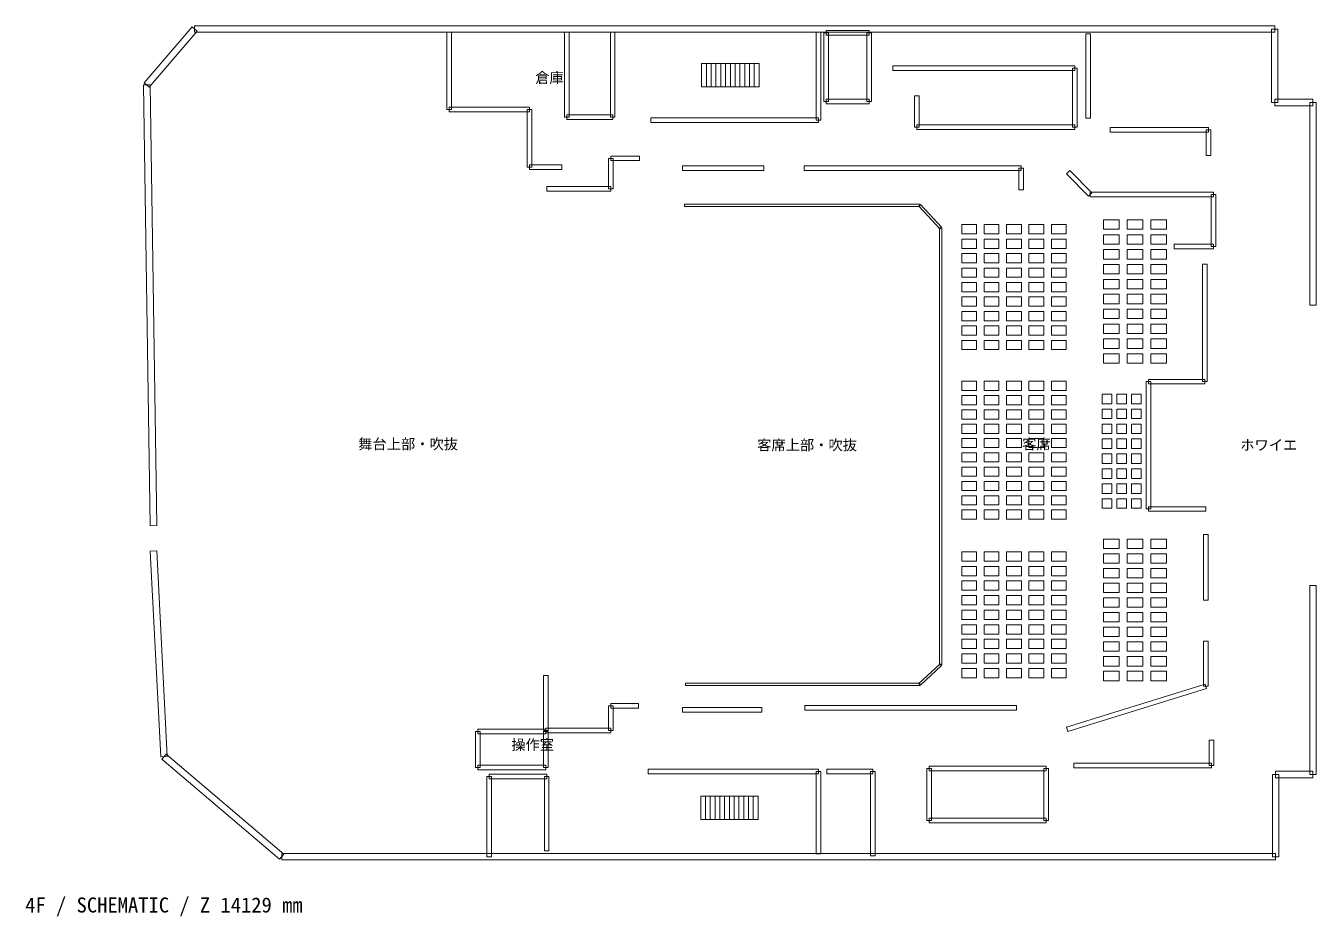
# Model space of a CAD drawing. Header units: millimetres. Extents: x -973 to 195309, y -53658 to 35796.
# Drawn here: x -973 to 54551, y -53658 to -15339 of the extents above; entities that cross this region are included whole.
import ezdxf

# ---------------------------------------------------------------- set-up
doc = ezdxf.new("R2010")
doc.units = ezdxf.units.MM
for name, color, linetype, lineweight, true_color in [('ANNOTATION', 7, 'Continuous', 18, 0x50555f), ('F04_RAILS', 7, 'Continuous', 18, 0x627990), ('F04_ROOMS', 7, 'Continuous', 18, 0x50555f), ('F04_SEATING', 7, 'Continuous', 18, 0xac5052), ('F04_STAIRS', 7, 'Continuous', 18, 0x99a4b1), ('F04_WALLS', 7, 'Continuous', 18, 0xc4ccd5)]:
    doc.layers.add(name, color=color, linetype=linetype, lineweight=lineweight, true_color=true_color)
doc.styles.add('JAPANESE', font='msgothic.ttc')

msp = doc.modelspace()

# ---------------------------------------------------------------- linework, layer by layer
at = {"layer": 'F04_RAILS'}
for points in [[(27367, -23117), (37493, -23117), (37493, -23017), (27367, -23017), (27367, -23117)], [(37456, -23101), (38362, -24070), (38435, -24002), (37529, -23033), (37456, -23101)], [(38348, -24036), (38348, -42836), (38448, -42836), (38448, -24036), (38348, -24036)], [(38364, -42800), (37459, -43643), (37527, -43716), (38433, -42873), (38364, -42800)], [(37493, -43629), (27408, -43629), (27408, -43729), (37493, -43729), (37493, -43629)]]:
    msp.add_lwpolyline(points, close=True, dxfattribs=at)
at = {"layer": 'F04_SEATING'}
for points in [[(45404, -23688), (46074, -23688), (46074, -24098), (45404, -24098), (45404, -23688)], [(46420, -23688), (47090, -23688), (47090, -24098), (46420, -24098), (46420, -23688)], [(47435, -23688), (48105, -23688), (48105, -24098), (47435, -24098), (47435, -23688)], [(39303, -23895), (39939, -23895), (39939, -24294), (39303, -24294), (39303, -23895)], [(40266, -23895), (40902, -23895), (40902, -24294), (40266, -24294), (40266, -23895)], [(41230, -23895), (41865, -23895), (41865, -24294), (41230, -24294), (41230, -23895)], [(42193, -23895), (42829, -23895), (42829, -24294), (42193, -24294), (42193, -23895)], [(43156, -23895), (43792, -23895), (43792, -24294), (43156, -24294), (43156, -23895)], [(45404, -24329), (46074, -24329), (46074, -24739), (45404, -24739), (45404, -24329)], [(46420, -24329), (47090, -24329), (47090, -24739), (46420, -24739), (46420, -24329)], [(47435, -24329), (48105, -24329), (48105, -24739), (47435, -24739), (47435, -24329)], [(39303, -24518), (39939, -24518), (39939, -24917), (39303, -24917), (39303, -24518)], [(40266, -24518), (40902, -24518), (40902, -24917), (40266, -24917), (40266, -24518)], [(41230, -24518), (41865, -24518), (41865, -24917), (41230, -24917), (41230, -24518)], [(42193, -24518), (42829, -24518), (42829, -24917), (42193, -24917), (42193, -24518)], [(43156, -24518), (43792, -24518), (43792, -24917), (43156, -24917), (43156, -24518)], [(45404, -24969), (46074, -24969), (46074, -25379), (45404, -25379), (45404, -24969)], [(46420, -24969), (47090, -24969), (47090, -25379), (46420, -25379), (46420, -24969)], [(47435, -24969), (48105, -24969), (48105, -25379), (47435, -25379), (47435, -24969)], [(39303, -25141), (39939, -25141), (39939, -25540), (39303, -25540), (39303, -25141)], [(40266, -25141), (40902, -25141), (40902, -25540), (40266, -25540), (40266, -25141)], [(41230, -25141), (41865, -25141), (41865, -25540), (41230, -25540), (41230, -25141)], [(42193, -25141), (42829, -25141), (42829, -25540), (42193, -25540), (42193, -25141)], [(43156, -25141), (43792, -25141), (43792, -25540), (43156, -25540), (43156, -25141)], [(39303, -25764), (39939, -25764), (39939, -26163), (39303, -26163), (39303, -25764)], [(40266, -25764), (40902, -25764), (40902, -26163), (40266, -26163), (40266, -25764)], [(41230, -25764), (41865, -25764), (41865, -26163), (41230, -26163), (41230, -25764)], [(42193, -25764), (42829, -25764), (42829, -26163), (42193, -26163), (42193, -25764)], [(43156, -25764), (43792, -25764), (43792, -26163), (43156, -26163), (43156, -25764)], [(45404, -25610), (46074, -25610), (46074, -26020), (45404, -26020), (45404, -25610)], [(46420, -25610), (47090, -25610), (47090, -26020), (46420, -26020), (46420, -25610)], [(47435, -25610), (48105, -25610), (48105, -26020), (47435, -26020), (47435, -25610)], [(39303, -26387), (39939, -26387), (39939, -26786), (39303, -26786), (39303, -26387)], [(40266, -26387), (40902, -26387), (40902, -26786), (40266, -26786), (40266, -26387)], [(41230, -26387), (41865, -26387), (41865, -26786), (41230, -26786), (41230, -26387)], [(42193, -26387), (42829, -26387), (42829, -26786), (42193, -26786), (42193, -26387)], [(43156, -26387), (43792, -26387), (43792, -26786), (43156, -26786), (43156, -26387)], [(45404, -26251), (46074, -26251), (46074, -26661), (45404, -26661), (45404, -26251)], [(46420, -26251), (47090, -26251), (47090, -26661), (46420, -26661), (46420, -26251)], [(47435, -26251), (48105, -26251), (48105, -26661), (47435, -26661), (47435, -26251)], [(39303, -27010), (39939, -27010), (39939, -27409), (39303, -27409), (39303, -27010)], [(40266, -27010), (40902, -27010), (40902, -27409), (40266, -27409), (40266, -27010)], [(41230, -27010), (41865, -27010), (41865, -27409), (41230, -27409), (41230, -27010)], [(42193, -27010), (42829, -27010), (42829, -27409), (42193, -27409), (42193, -27010)], [(43156, -27010), (43792, -27010), (43792, -27409), (43156, -27409), (43156, -27010)], [(45404, -26891), (46074, -26891), (46074, -27302), (45404, -27302), (45404, -26891)], [(46420, -26891), (47090, -26891), (47090, -27302), (46420, -27302), (46420, -26891)], [(47435, -26891), (48105, -26891), (48105, -27302), (47435, -27302), (47435, -26891)], [(39303, -27633), (39939, -27633), (39939, -28032), (39303, -28032), (39303, -27633)], [(40266, -27633), (40902, -27633), (40902, -28032), (40266, -28032), (40266, -27633)], [(41230, -27633), (41865, -27633), (41865, -28032), (41230, -28032), (41230, -27633)], [(42193, -27633), (42829, -27633), (42829, -28032), (42193, -28032), (42193, -27633)], [(43156, -27633), (43792, -27633), (43792, -28032), (43156, -28032), (43156, -27633)], [(45404, -27532), (46074, -27532), (46074, -27942), (45404, -27942), (45404, -27532)], [(46420, -27532), (47090, -27532), (47090, -27942), (46420, -27942), (46420, -27532)], [(47435, -27532), (48105, -27532), (48105, -27942), (47435, -27942), (47435, -27532)], [(39303, -28256), (39939, -28256), (39939, -28655), (39303, -28655), (39303, -28256)], [(40266, -28256), (40902, -28256), (40902, -28655), (40266, -28655), (40266, -28256)], [(41230, -28256), (41865, -28256), (41865, -28655), (41230, -28655), (41230, -28256)], [(42193, -28256), (42829, -28256), (42829, -28655), (42193, -28655), (42193, -28256)], [(43156, -28256), (43792, -28256), (43792, -28655), (43156, -28655), (43156, -28256)], [(45404, -28173), (46074, -28173), (46074, -28583), (45404, -28583), (45404, -28173)], [(46420, -28173), (47090, -28173), (47090, -28583), (46420, -28583), (46420, -28173)], [(47435, -28173), (48105, -28173), (48105, -28583), (47435, -28583), (47435, -28173)], [(45404, -28814), (46074, -28814), (46074, -29224), (45404, -29224), (45404, -28814)], [(46420, -28814), (47090, -28814), (47090, -29224), (46420, -29224), (46420, -28814)], [(47435, -28814), (48105, -28814), (48105, -29224), (47435, -29224), (47435, -28814)], [(39303, -28879), (39939, -28879), (39939, -29277), (39303, -29277), (39303, -28879)], [(40266, -28879), (40902, -28879), (40902, -29277), (40266, -29277), (40266, -28879)], [(41230, -28879), (41865, -28879), (41865, -29277), (41230, -29277), (41230, -28879)], [(42193, -28879), (42829, -28879), (42829, -29277), (42193, -29277), (42193, -28879)], [(43156, -28879), (43792, -28879), (43792, -29277), (43156, -29277), (43156, -28879)], [(45404, -29454), (46074, -29454), (46074, -29864), (45404, -29864), (45404, -29454)], [(46420, -29454), (47090, -29454), (47090, -29864), (46420, -29864), (46420, -29454)], [(47435, -29454), (48105, -29454), (48105, -29864), (47435, -29864), (47435, -29454)], [(39303, -30639), (39939, -30639), (39939, -31032), (39303, -31032), (39303, -30639)], [(40266, -30639), (40902, -30639), (40902, -31032), (40266, -31032), (40266, -30639)], [(41230, -30639), (41865, -30639), (41865, -31032), (41230, -31032), (41230, -30639)], [(42193, -30639), (42829, -30639), (42829, -31032), (42193, -31032), (42193, -30639)], [(43156, -30639), (43792, -30639), (43792, -31032), (43156, -31032), (43156, -30639)], [(39303, -31254), (39939, -31254), (39939, -31648), (39303, -31648), (39303, -31254)], [(40266, -31254), (40902, -31254), (40902, -31648), (40266, -31648), (40266, -31254)], [(41230, -31254), (41865, -31254), (41865, -31648), (41230, -31648), (41230, -31254)], [(42193, -31254), (42829, -31254), (42829, -31648), (42193, -31648), (42193, -31254)], [(43156, -31254), (43792, -31254), (43792, -31648), (43156, -31648), (43156, -31254)], [(45339, -31191), (45756, -31191), (45756, -31603), (45339, -31603), (45339, -31191)], [(45970, -31191), (46387, -31191), (46387, -31603), (45970, -31603), (45970, -31191)], [(46601, -31191), (47018, -31191), (47018, -31603), (46601, -31603), (46601, -31191)], [(39303, -31869), (39939, -31869), (39939, -32263), (39303, -32263), (39303, -31869)], [(40266, -31869), (40902, -31869), (40902, -32263), (40266, -32263), (40266, -31869)], [(41230, -31869), (41865, -31869), (41865, -32263), (41230, -32263), (41230, -31869)], [(42193, -31869), (42829, -31869), (42829, -32263), (42193, -32263), (42193, -31869)], [(43156, -31869), (43792, -31869), (43792, -32263), (43156, -32263), (43156, -31869)], [(45339, -31834), (45756, -31834), (45756, -32246), (45339, -32246), (45339, -31834)], [(45970, -31834), (46387, -31834), (46387, -32246), (45970, -32246), (45970, -31834)], [(46601, -31834), (47018, -31834), (47018, -32246), (46601, -32246), (46601, -31834)], [(39303, -32485), (39939, -32485), (39939, -32879), (39303, -32879), (39303, -32485)], [(40266, -32485), (40902, -32485), (40902, -32879), (40266, -32879), (40266, -32485)], [(41230, -32485), (41865, -32485), (41865, -32879), (41230, -32879), (41230, -32485)], [(42193, -32485), (42829, -32485), (42829, -32879), (42193, -32879), (42193, -32485)], [(43156, -32485), (43792, -32485), (43792, -32879), (43156, -32879), (43156, -32485)], [(45339, -32477), (45756, -32477), (45756, -32888), (45339, -32888), (45339, -32477)], [(45970, -32477), (46387, -32477), (46387, -32888), (45970, -32888), (45970, -32477)], [(46601, -32477), (47018, -32477), (47018, -32888), (46601, -32888), (46601, -32477)], [(39303, -33100), (39939, -33100), (39939, -33494), (39303, -33494), (39303, -33100)], [(40266, -33100), (40902, -33100), (40902, -33494), (40266, -33494), (40266, -33100)], [(41230, -33100), (41865, -33100), (41865, -33494), (41230, -33494), (41230, -33100)], [(42193, -33100), (42829, -33100), (42829, -33494), (42193, -33494), (42193, -33100)], [(43156, -33100), (43792, -33100), (43792, -33494), (43156, -33494), (43156, -33100)], [(45339, -33120), (45756, -33120), (45756, -33531), (45339, -33531), (45339, -33120)], [(45970, -33120), (46387, -33120), (46387, -33531), (45970, -33531), (45970, -33120)], [(46601, -33120), (47018, -33120), (47018, -33531), (46601, -33531), (46601, -33120)], [(39303, -33716), (39939, -33716), (39939, -34110), (39303, -34110), (39303, -33716)], [(40266, -33716), (40902, -33716), (40902, -34110), (40266, -34110), (40266, -33716)], [(41230, -33716), (41865, -33716), (41865, -34110), (41230, -34110), (41230, -33716)], [(42193, -33716), (42829, -33716), (42829, -34110), (42193, -34110), (42193, -33716)], [(43156, -33716), (43792, -33716), (43792, -34110), (43156, -34110), (43156, -33716)], [(45339, -33763), (45756, -33763), (45756, -34174), (45339, -34174), (45339, -33763)], [(45970, -33763), (46387, -33763), (46387, -34174), (45970, -34174), (45970, -33763)], [(46601, -33763), (47018, -33763), (47018, -34174), (46601, -34174), (46601, -33763)], [(39303, -34331), (39939, -34331), (39939, -34725), (39303, -34725), (39303, -34331)], [(40266, -34331), (40902, -34331), (40902, -34725), (40266, -34725), (40266, -34331)], [(41230, -34331), (41865, -34331), (41865, -34725), (41230, -34725), (41230, -34331)], [(42193, -34331), (42829, -34331), (42829, -34725), (42193, -34725), (42193, -34331)], [(43156, -34331), (43792, -34331), (43792, -34725), (43156, -34725), (43156, -34331)], [(45339, -34406), (45756, -34406), (45756, -34817), (45339, -34817), (45339, -34406)], [(45970, -34406), (46387, -34406), (46387, -34817), (45970, -34817), (45970, -34406)], [(46601, -34406), (47018, -34406), (47018, -34817), (46601, -34817), (46601, -34406)], [(39303, -34947), (39939, -34947), (39939, -35340), (39303, -35340), (39303, -34947)], [(40266, -34947), (40902, -34947), (40902, -35340), (40266, -35340), (40266, -34947)], [(41230, -34947), (41865, -34947), (41865, -35340), (41230, -35340), (41230, -34947)], [(42193, -34947), (42829, -34947), (42829, -35340), (42193, -35340), (42193, -34947)], [(43156, -34947), (43792, -34947), (43792, -35340), (43156, -35340), (43156, -34947)], [(45339, -35048), (45756, -35048), (45756, -35460), (45339, -35460), (45339, -35048)], [(45970, -35048), (46387, -35048), (46387, -35460), (45970, -35460), (45970, -35048)], [(46601, -35048), (47018, -35048), (47018, -35460), (46601, -35460), (46601, -35048)], [(39303, -35562), (39939, -35562), (39939, -35956), (39303, -35956), (39303, -35562)], [(40266, -35562), (40902, -35562), (40902, -35956), (40266, -35956), (40266, -35562)], [(41230, -35562), (41865, -35562), (41865, -35956), (41230, -35956), (41230, -35562)], [(42193, -35562), (42829, -35562), (42829, -35956), (42193, -35956), (42193, -35562)], [(43156, -35562), (43792, -35562), (43792, -35956), (43156, -35956), (43156, -35562)], [(45339, -35691), (45756, -35691), (45756, -36103), (45339, -36103), (45339, -35691)], [(45970, -35691), (46387, -35691), (46387, -36103), (45970, -36103), (45970, -35691)], [(46601, -35691), (47018, -35691), (47018, -36103), (46601, -36103), (46601, -35691)], [(39303, -36177), (39939, -36177), (39939, -36571), (39303, -36571), (39303, -36177)], [(40266, -36177), (40902, -36177), (40902, -36571), (40266, -36571), (40266, -36177)], [(41230, -36177), (41865, -36177), (41865, -36571), (41230, -36571), (41230, -36177)], [(42193, -36177), (42829, -36177), (42829, -36571), (42193, -36571), (42193, -36177)], [(43156, -36177), (43792, -36177), (43792, -36571), (43156, -36571), (43156, -36177)], [(45404, -37428), (46074, -37428), (46074, -37833), (45404, -37833), (45404, -37428)], [(46420, -37428), (47090, -37428), (47090, -37833), (46420, -37833), (46420, -37428)], [(47435, -37428), (48105, -37428), (48105, -37833), (47435, -37833), (47435, -37428)], [(39303, -37975), (39939, -37975), (39939, -38377), (39303, -38377), (39303, -37975)], [(40266, -37975), (40902, -37975), (40902, -38377), (40266, -38377), (40266, -37975)], [(41230, -37975), (41865, -37975), (41865, -38377), (41230, -38377), (41230, -37975)], [(42193, -37975), (42829, -37975), (42829, -38377), (42193, -38377), (42193, -37975)], [(43156, -37975), (43792, -37975), (43792, -38377), (43156, -38377), (43156, -37975)], [(45404, -38060), (46074, -38060), (46074, -38465), (45404, -38465), (45404, -38060)], [(46420, -38060), (47090, -38060), (47090, -38465), (46420, -38465), (46420, -38060)], [(47435, -38060), (48105, -38060), (48105, -38465), (47435, -38465), (47435, -38060)], [(39303, -38603), (39939, -38603), (39939, -39005), (39303, -39005), (39303, -38603)], [(40266, -38603), (40902, -38603), (40902, -39005), (40266, -39005), (40266, -38603)], [(41230, -38603), (41865, -38603), (41865, -39005), (41230, -39005), (41230, -38603)], [(42193, -38603), (42829, -38603), (42829, -39005), (42193, -39005), (42193, -38603)], [(43156, -38603), (43792, -38603), (43792, -39005), (43156, -39005), (43156, -38603)], [(45404, -38693), (46074, -38693), (46074, -39097), (45404, -39097), (45404, -38693)], [(46420, -38693), (47090, -38693), (47090, -39097), (46420, -39097), (46420, -38693)], [(47435, -38693), (48105, -38693), (48105, -39097), (47435, -39097), (47435, -38693)], [(39303, -39230), (39939, -39230), (39939, -39632), (39303, -39632), (39303, -39230)], [(40266, -39230), (40902, -39230), (40902, -39632), (40266, -39632), (40266, -39230)], [(41230, -39230), (41865, -39230), (41865, -39632), (41230, -39632), (41230, -39230)], [(42193, -39230), (42829, -39230), (42829, -39632), (42193, -39632), (42193, -39230)], [(43156, -39230), (43792, -39230), (43792, -39632), (43156, -39632), (43156, -39230)], [(45404, -39325), (46074, -39325), (46074, -39730), (45404, -39730), (45404, -39325)], [(46420, -39325), (47090, -39325), (47090, -39730), (46420, -39730), (46420, -39325)], [(47435, -39325), (48105, -39325), (48105, -39730), (47435, -39730), (47435, -39325)], [(39303, -39858), (39939, -39858), (39939, -40260), (39303, -40260), (39303, -39858)], [(40266, -39858), (40902, -39858), (40902, -40260), (40266, -40260), (40266, -39858)], [(41230, -39858), (41865, -39858), (41865, -40260), (41230, -40260), (41230, -39858)], [(42193, -39858), (42829, -39858), (42829, -40260), (42193, -40260), (42193, -39858)], [(43156, -39858), (43792, -39858), (43792, -40260), (43156, -40260), (43156, -39858)], [(45404, -39957), (46074, -39957), (46074, -40362), (45404, -40362), (45404, -39957)], [(46420, -39957), (47090, -39957), (47090, -40362), (46420, -40362), (46420, -39957)], [(47435, -39957), (48105, -39957), (48105, -40362), (47435, -40362), (47435, -39957)], [(39303, -40486), (39939, -40486), (39939, -40887), (39303, -40887), (39303, -40486)], [(40266, -40486), (40902, -40486), (40902, -40887), (40266, -40887), (40266, -40486)], [(41230, -40486), (41865, -40486), (41865, -40887), (41230, -40887), (41230, -40486)], [(42193, -40486), (42829, -40486), (42829, -40887), (42193, -40887), (42193, -40486)], [(43156, -40486), (43792, -40486), (43792, -40887), (43156, -40887), (43156, -40486)], [(45404, -40590), (46074, -40590), (46074, -40994), (45404, -40994), (45404, -40590)], [(46420, -40590), (47090, -40590), (47090, -40994), (46420, -40994), (46420, -40590)], [(47435, -40590), (48105, -40590), (48105, -40994), (47435, -40994), (47435, -40590)], [(39303, -41113), (39939, -41113), (39939, -41515), (39303, -41515), (39303, -41113)], [(40266, -41113), (40902, -41113), (40902, -41515), (40266, -41515), (40266, -41113)], [(41230, -41113), (41865, -41113), (41865, -41515), (41230, -41515), (41230, -41113)], [(42193, -41113), (42829, -41113), (42829, -41515), (42193, -41515), (42193, -41113)], [(43156, -41113), (43792, -41113), (43792, -41515), (43156, -41515), (43156, -41113)], [(45404, -41222), (46074, -41222), (46074, -41626), (45404, -41626), (45404, -41222)], [(46420, -41222), (47090, -41222), (47090, -41626), (46420, -41626), (46420, -41222)], [(47435, -41222), (48105, -41222), (48105, -41626), (47435, -41626), (47435, -41222)], [(39303, -41741), (39939, -41741), (39939, -42143), (39303, -42143), (39303, -41741)], [(40266, -41741), (40902, -41741), (40902, -42143), (40266, -42143), (40266, -41741)], [(41230, -41741), (41865, -41741), (41865, -42143), (41230, -42143), (41230, -41741)], [(42193, -41741), (42829, -41741), (42829, -42143), (42193, -42143), (42193, -41741)], [(43156, -41741), (43792, -41741), (43792, -42143), (43156, -42143), (43156, -41741)], [(45404, -41854), (46074, -41854), (46074, -42259), (45404, -42259), (45404, -41854)], [(46420, -41854), (47090, -41854), (47090, -42259), (46420, -42259), (46420, -41854)], [(47435, -41854), (48105, -41854), (48105, -42259), (47435, -42259), (47435, -41854)], [(39303, -42368), (39939, -42368), (39939, -42770), (39303, -42770), (39303, -42368)], [(40266, -42368), (40902, -42368), (40902, -42770), (40266, -42770), (40266, -42368)], [(41230, -42368), (41865, -42368), (41865, -42770), (41230, -42770), (41230, -42368)], [(42193, -42368), (42829, -42368), (42829, -42770), (42193, -42770), (42193, -42368)], [(43156, -42368), (43792, -42368), (43792, -42770), (43156, -42770), (43156, -42368)], [(45404, -42486), (46074, -42486), (46074, -42891), (45404, -42891), (45404, -42486)], [(46420, -42486), (47090, -42486), (47090, -42891), (46420, -42891), (46420, -42486)], [(47435, -42486), (48105, -42486), (48105, -42891), (47435, -42891), (47435, -42486)], [(39303, -42996), (39939, -42996), (39939, -43398), (39303, -43398), (39303, -42996)], [(40266, -42996), (40902, -42996), (40902, -43398), (40266, -43398), (40266, -42996)], [(41230, -42996), (41865, -42996), (41865, -43398), (41230, -43398), (41230, -42996)], [(42193, -42996), (42829, -42996), (42829, -43398), (42193, -43398), (42193, -42996)], [(43156, -42996), (43792, -42996), (43792, -43398), (43156, -43398), (43156, -42996)], [(45404, -43119), (46074, -43119), (46074, -43523), (45404, -43523), (45404, -43119)], [(46420, -43119), (47090, -43119), (47090, -43523), (46420, -43523), (46420, -43119)], [(47435, -43119), (48105, -43119), (48105, -43523), (47435, -43523), (47435, -43119)]]:
    msp.add_lwpolyline(points, close=True, dxfattribs=at)
at = {"layer": 'F04_STAIRS'}
for points in [[(28107, -17960), (28313, -17960), (28313, -16960), (28107, -16960), (28107, -17960)], [(28313, -17960), (28519, -17960), (28519, -16960), (28313, -16960), (28313, -17960)], [(28519, -17960), (28725, -17960), (28725, -16960), (28519, -16960), (28519, -17960)], [(28725, -17960), (28931, -17960), (28931, -16960), (28725, -16960), (28725, -17960)], [(28931, -17960), (29137, -17960), (29137, -16960), (28931, -16960), (28931, -17960)], [(29137, -17960), (29342, -17960), (29342, -16960), (29137, -16960), (29137, -17960)], [(29342, -17960), (29548, -17960), (29548, -16960), (29342, -16960), (29342, -17960)], [(29548, -17960), (29754, -17960), (29754, -16960), (29548, -16960), (29548, -17960)], [(29754, -17960), (29960, -17960), (29960, -16960), (29754, -16960), (29754, -17960)], [(29960, -17960), (30166, -17960), (30166, -16960), (29960, -16960), (29960, -17960)], [(30166, -17960), (30371, -17960), (30371, -16960), (30166, -16960), (30166, -17960)], [(30371, -17960), (30577, -17960), (30577, -16960), (30371, -16960), (30371, -17960)], [(28066, -49491), (28272, -49491), (28272, -48491), (28066, -48491), (28066, -49491)], [(28272, -49491), (28478, -49491), (28478, -48491), (28272, -48491), (28272, -49491)], [(28478, -49491), (28684, -49491), (28684, -48491), (28478, -48491), (28478, -49491)], [(28684, -49491), (28890, -49491), (28890, -48491), (28684, -48491), (28684, -49491)], [(28890, -49491), (29095, -49491), (29095, -48491), (28890, -48491), (28890, -49491)], [(29095, -49491), (29301, -49491), (29301, -48491), (29095, -48491), (29095, -49491)], [(29301, -49491), (29507, -49491), (29507, -48491), (29301, -48491), (29301, -49491)], [(29507, -49491), (29713, -49491), (29713, -48491), (29507, -48491), (29507, -49491)], [(29713, -49491), (29919, -49491), (29919, -48491), (29713, -48491), (29713, -49491)], [(29919, -49491), (30125, -49491), (30125, -48491), (29919, -48491), (29919, -49491)], [(30125, -49491), (30330, -49491), (30330, -48491), (30125, -48491), (30125, -49491)], [(30330, -49491), (30536, -49491), (30536, -48491), (30330, -48491), (30330, -49491)]]:
    msp.add_lwpolyline(points, close=True, dxfattribs=at)
at = {"layer": 'F04_WALLS'}
for points in [[(4339, -17973), (6397, -15570), (6184, -15388), (4126, -17791), (4339, -17973)], [(6291, -15619), (52765, -15619), (52765, -15339), (6291, -15339), (6291, -15619)], [(52625, -15479), (52625, -18641), (52905, -18641), (52905, -15479), (52625, -15479)], [(17140, -15606), (17140, -18936), (17340, -18936), (17340, -15606), (17140, -15606)], [(22203, -15606), (22203, -19273), (22403, -19273), (22403, -15606), (22203, -15606)], [(24379, -19273), (24379, -15606), (24179, -15606), (24179, -19273), (24379, -19273)], [(33229, -19399), (33229, -15606), (33029, -15606), (33029, -19399), (33229, -19399)], [(33559, -18599), (33559, -15648), (33359, -15648), (33359, -18599), (33559, -18599)], [(33459, -15748), (35311, -15748), (35311, -15548), (33459, -15548), (33459, -15748)], [(35211, -15648), (35211, -18599), (35411, -18599), (35411, -15648), (35211, -15648)], [(44638, -15690), (44638, -19315), (44838, -19315), (44838, -15690), (44638, -15690)], [(36340, -17265), (44161, -17265), (44161, -17065), (36340, -17065), (36340, -17265)], [(44061, -17165), (44061, -19695), (44261, -19695), (44261, -17165), (44061, -17165)], [(4661, -36848), (4372, -17880), (4092, -17884), (4381, -36853), (4661, -36848)], [(17240, -19036), (20698, -19036), (20698, -18836), (17240, -18836), (17240, -19036)], [(35311, -18499), (33459, -18499), (33459, -18699), (35311, -18699), (35311, -18499)], [(37469, -19695), (37469, -18346), (37269, -18346), (37269, -19695), (37469, -19695)], [(52765, -18781), (54411, -18781), (54411, -18501), (52765, -18501), (52765, -18781)], [(54271, -18641), (54271, -27366), (54551, -27366), (54551, -18641), (54271, -18641)], [(20598, -18936), (20598, -21423), (20798, -21423), (20798, -18936), (20598, -18936)], [(22303, -19373), (24279, -19373), (24279, -19173), (22303, -19173), (22303, -19373)], [(25926, -19499), (33129, -19499), (33129, -19299), (25926, -19299), (25926, -19499)], [(44161, -19595), (37369, -19595), (37369, -19795), (44161, -19795), (44161, -19595)], [(45684, -19921), (49924, -19921), (49924, -19721), (45684, -19721), (45684, -19921)], [(49824, -19821), (49824, -20917), (50024, -20917), (50024, -19821), (49824, -19821)], [(24297, -22350), (24297, -21043), (24097, -21043), (24097, -22350), (24297, -22350)], [(24197, -21143), (25432, -21143), (25432, -20943), (24197, -20943), (24197, -21143)], [(20698, -21523), (22098, -21523), (22098, -21323), (20698, -21323), (20698, -21523)], [(27284, -21565), (30783, -21565), (30783, -21365), (27284, -21365), (27284, -21565)], [(32512, -21565), (41856, -21565), (41856, -21365), (32512, -21365), (32512, -21565)], [(41756, -21465), (41756, -22392), (41956, -22392), (41956, -21465), (41756, -21465)], [(43802, -21703), (44748, -22673), (44892, -22533), (43945, -21564), (43802, -21703)], [(21439, -22450), (24197, -22450), (24197, -22250), (21439, -22250), (21439, -22450)], [(44820, -22703), (50130, -22703), (50130, -22503), (44820, -22503), (44820, -22703)], [(50030, -22603), (50030, -24837), (50230, -24837), (50230, -22603), (50030, -22603)], [(50130, -24737), (48442, -24737), (48442, -24937), (50130, -24937), (50130, -24737)], [(49660, -25596), (49660, -30654), (49860, -30654), (49860, -25596), (49660, -25596)], [(47231, -30654), (47231, -36134), (47431, -36134), (47431, -30654), (47231, -30654)], [(49760, -30554), (47331, -30554), (47331, -30754), (49760, -30754), (49760, -30554)], [(47331, -36234), (49801, -36234), (49801, -36034), (47331, -36034), (47331, -36234)], [(49701, -37230), (49701, -40054), (49901, -40054), (49901, -37230), (49701, -37230)], [(5113, -46791), (4660, -37939), (4381, -37954), (4834, -46806), (5113, -46791)], [(54271, -39422), (54271, -47557), (54551, -47557), (54551, -39422), (54271, -39422)], [(49701, -41825), (49701, -43764), (49901, -43764), (49901, -41825), (49701, -41825)], [(21498, -45660), (21498, -43300), (21298, -43300), (21298, -45660), (21498, -45660)], [(49771, -43668), (43802, -45523), (43862, -45714), (49831, -43859), (49771, -43668)], [(24097, -44607), (24097, -45660), (24297, -45660), (24297, -44607), (24097, -44607)], [(25391, -44507), (24197, -44507), (24197, -44707), (25391, -44707), (25391, -44507)], [(30701, -44675), (27284, -44675), (27284, -44875), (30701, -44875), (30701, -44675)], [(41650, -44591), (32553, -44591), (32553, -44791), (41650, -44791), (41650, -44591)], [(18575, -47262), (18575, -45703), (18375, -45703), (18375, -47262), (18575, -47262)], [(18475, -45803), (21398, -45803), (21398, -45603), (18475, -45603), (18475, -45803)], [(21298, -45703), (21298, -47262), (21498, -47262), (21498, -45703), (21298, -45703)], [(24197, -45560), (21398, -45560), (21398, -45760), (24197, -45760), (24197, -45560)], [(50148, -47178), (50148, -46082), (49948, -46082), (49948, -47178), (50148, -47178)], [(10127, -50991), (5064, -46692), (4883, -46905), (9946, -51205), (10127, -50991)], [(21398, -47162), (18475, -47162), (18475, -47362), (21398, -47362), (21398, -47162)], [(44120, -47278), (50048, -47278), (50048, -47078), (44120, -47078), (44120, -47278)], [(19069, -51098), (19069, -47642), (18869, -47642), (18869, -51098), (19069, -51098)], [(18969, -47742), (21439, -47742), (21439, -47542), (18969, -47542), (18969, -47742)], [(21339, -47642), (21339, -50845), (21539, -50845), (21539, -47642), (21339, -47642)], [(25802, -47531), (33129, -47531), (33129, -47331), (25802, -47331), (25802, -47531)], [(33029, -47431), (33029, -50972), (33229, -50972), (33229, -47431), (33029, -47431)], [(33500, -47531), (35476, -47531), (35476, -47331), (33500, -47331), (33500, -47531)], [(35376, -47431), (35376, -51056), (35576, -51056), (35576, -47431), (35376, -47431)], [(38004, -49539), (38004, -47304), (37804, -47304), (37804, -49539), (38004, -49539)], [(37904, -47404), (42926, -47404), (42926, -47204), (37904, -47204), (37904, -47404)], [(42826, -47304), (42826, -49539), (43026, -49539), (43026, -47304), (42826, -47304)], [(52666, -47557), (52666, -51098), (52946, -51098), (52946, -47557), (52666, -47557)], [(54411, -47417), (52806, -47417), (52806, -47697), (54411, -47697), (54411, -47417)], [(42926, -49439), (37904, -49439), (37904, -49639), (42926, -49639), (42926, -49439)], [(52806, -50958), (10037, -50958), (10037, -51238), (52806, -51238), (52806, -50958)]]:
    msp.add_lwpolyline(points, close=True, dxfattribs=at)

# ---------------------------------------------------------------- texts
at = {"layer": 'ANNOTATION', "style": 'JAPANESE'}
msp.add_text('4F / SCHEMATIC / Z 14129 mm', height=650, dxfattribs=at).set_placement((-1000, -53500))
at = {"layer": 'F04_ROOMS', "style": 'JAPANESE'}
for s, p in [('倉庫', (20945, -17798)), ('舞台上部・吹抜', (13330, -33563)), ('客席上部・吹抜', (30495, -33605)), ('客席', (41897, -33563)), ('ホワイエ', (51283, -33605)), ('操作室', (19916, -46504))]:
    msp.add_text(s, height=450, dxfattribs=at).set_placement(p)

doc.saveas('drawing.dxf')
